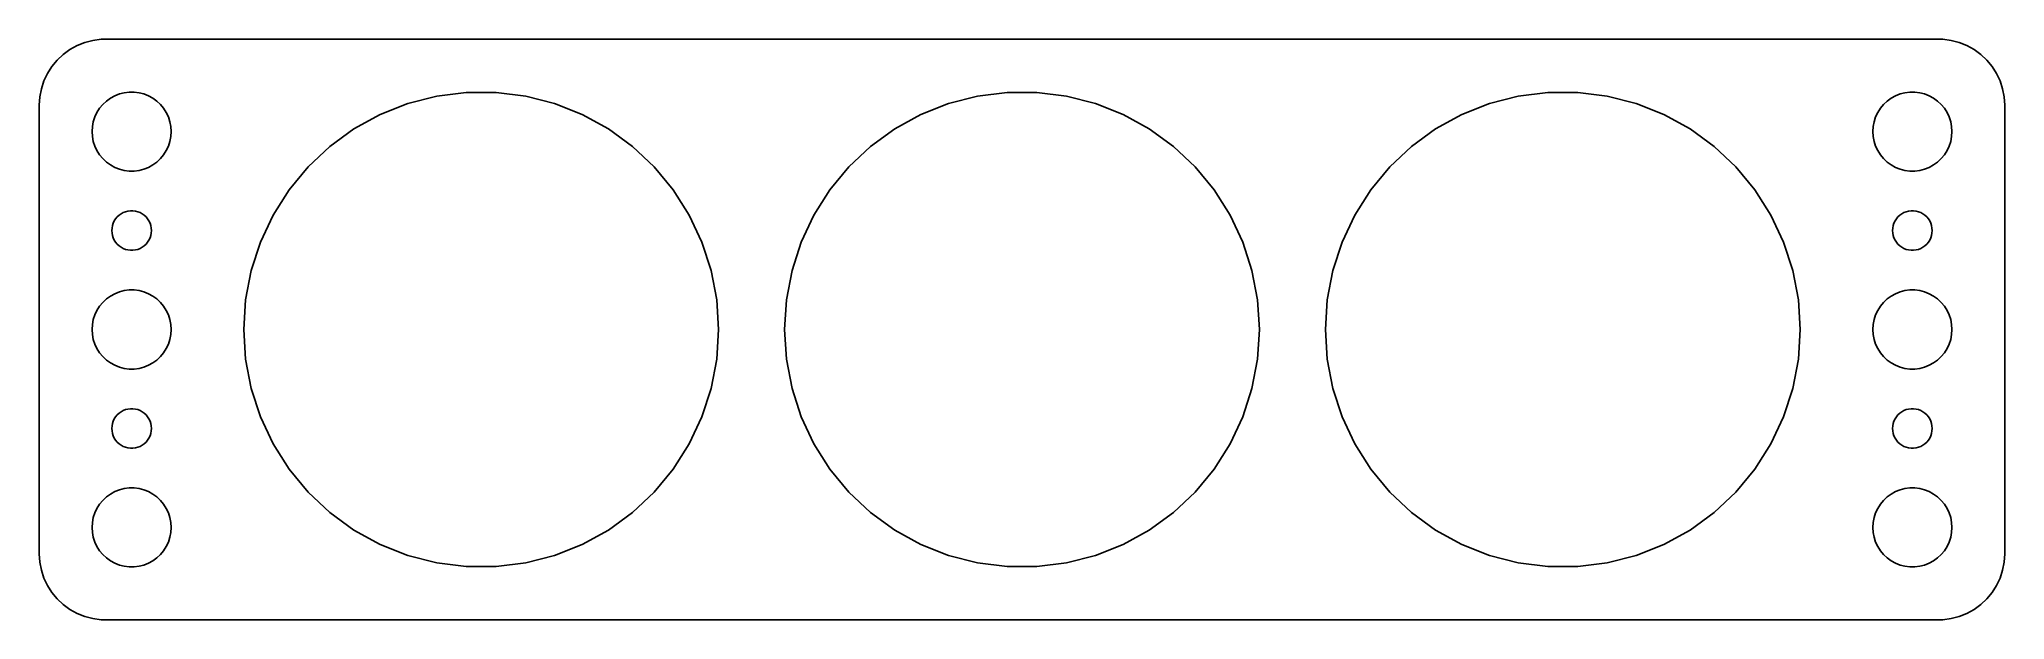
# Model space of a CAD drawing. Header units: metres. Extents: x -74 to 74, y -22 to 22.
import ezdxf

# ---------------------------------------------------------------- set-up
doc = ezdxf.new("R2010")
doc.units = ezdxf.units.M

msp = doc.modelspace()

# ---------------------------------------------------------------- linework, layer by layer
for p, q in [((-72.1791, 21.2216), (-72.6871, 20.8526)), ((-71.6289, 21.5241), (-72.1791, 21.2216)), ((-71.0451, 21.7553), (-71.6289, 21.5241)), ((-70.4369, 21.9114), (-71.0451, 21.7553)), ((-69.8139, 21.9901), (-70.4369, 21.9114)), ((69.8139, 21.9901), (-69.8139, 21.9901)), ((70.4369, 21.9114), (69.8139, 21.9901)), ((71.0451, 21.7553), (70.4369, 21.9114)), ((71.6289, 21.5241), (71.0451, 21.7553)), ((72.1791, 21.2216), (71.6289, 21.5241)), ((72.6871, 20.8526), (72.1791, 21.2216)), ((-73.8815, 19.4088), (-74.1489, 18.8406)), ((-73.5451, 19.9389), (-73.8815, 19.4088)), ((-73.1448, 20.4227), (-73.5451, 19.9389)), ((-72.6871, 20.8526), (-73.1448, 20.4227)), ((73.1448, 20.4227), (72.6871, 20.8526)), ((73.5451, 19.9389), (73.1448, 20.4227)), ((73.8815, 19.4088), (73.5451, 19.9389)), ((74.1489, 18.8406), (73.8815, 19.4088)), ((-74.3429, 18.2434), (-74.4606, 17.6267)), ((-74.1489, 18.8406), (-74.3429, 18.2434)), ((-68.427, 17.8532), (-68.0621, 17.9469)), ((-68.0621, 17.9469), (-67.6884, 17.9941)), ((-67.6884, 17.9941), (-67.3116, 17.9941)), ((-67.3116, 17.9941), (-66.9379, 17.9469)), ((-66.9379, 17.9469), (-66.573, 17.8532)), ((-44.3729, 17.6812), (-42.1302, 17.9645)), ((-42.1302, 17.9645), (-39.8698, 17.9645)), ((-39.8698, 17.9645), (-37.6271, 17.6812)), ((-3.37285, 17.6812), (-1.13022, 17.9645)), ((-1.13022, 17.9645), (1.13022, 17.9645)), ((1.13022, 17.9645), (3.37285, 17.6812)), ((37.6271, 17.6812), (39.8698, 17.9645)), ((39.8698, 17.9645), (42.1302, 17.9645)), ((42.1302, 17.9645), (44.3729, 17.6812)), ((66.573, 17.8532), (66.9379, 17.9469)), ((66.9379, 17.9469), (67.3116, 17.9941)), ((67.3116, 17.9941), (67.6884, 17.9941)), ((67.6884, 17.9941), (68.0621, 17.9469)), ((68.0621, 17.9469), (68.427, 17.8532)), ((74.3429, 18.2434), (74.1489, 18.8406)), ((74.4606, 17.6267), (74.3429, 18.2434)), ((-74.4606, 17.6267), (-74.5, 17)), ((-74.5, 17), (-74.5, -17)), ((-70.2893, 16.1044), (-70.1289, 16.4453)), ((-70.1289, 16.4453), (-69.927, 16.7634)), ((-69.927, 16.7634), (-69.6869, 17.0536)), ((-69.6869, 17.0536), (-69.4123, 17.3115)), ((-69.4123, 17.3115), (-69.1075, 17.533)), ((-69.1075, 17.533), (-68.7773, 17.7145)), ((-68.7773, 17.7145), (-68.427, 17.8532)), ((-66.573, 17.8532), (-66.2227, 17.7145)), ((-66.2227, 17.7145), (-65.8925, 17.533)), ((-65.8925, 17.533), (-65.5877, 17.3115)), ((-65.5877, 17.3115), (-65.3131, 17.0536)), ((-65.3131, 17.0536), (-65.073, 16.7634)), ((-65.073, 16.7634), (-64.8711, 16.4453)), ((-64.8711, 16.4453), (-64.7107, 16.1044)), ((-48.664, 16.2869), (-46.5623, 17.119)), ((-46.5623, 17.119), (-44.3729, 17.6812)), ((-37.6271, 17.6812), (-35.4377, 17.119)), ((-35.4377, 17.119), (-33.336, 16.2869)), ((-7.66402, 16.2869), (-5.5623, 17.119)), ((-5.5623, 17.119), (-3.37285, 17.6812)), ((3.37285, 17.6812), (5.5623, 17.119)), ((5.5623, 17.119), (7.66402, 16.2869)), ((33.336, 16.2869), (35.4377, 17.119)), ((35.4377, 17.119), (37.6271, 17.6812)), ((44.3729, 17.6812), (46.5623, 17.119)), ((46.5623, 17.119), (48.664, 16.2869)), ((64.7107, 16.1044), (64.8711, 16.4453)), ((64.8711, 16.4453), (65.073, 16.7634)), ((65.073, 16.7634), (65.3131, 17.0536)), ((65.3131, 17.0536), (65.5877, 17.3115)), ((65.5877, 17.3115), (65.8925, 17.533)), ((65.8925, 17.533), (66.2227, 17.7145)), ((66.2227, 17.7145), (66.573, 17.8532)), ((68.427, 17.8532), (68.7773, 17.7145)), ((68.7773, 17.7145), (69.1075, 17.533)), ((69.1075, 17.533), (69.4123, 17.3115)), ((69.4123, 17.3115), (69.6869, 17.0536)), ((69.6869, 17.0536), (69.927, 16.7634)), ((69.927, 16.7634), (70.1289, 16.4453)), ((70.1289, 16.4453), (70.2893, 16.1044)), ((74.5, 17), (74.4606, 17.6267)), ((74.5, -17), (74.5, 17)), ((-70.5, 15), (-70.4763, 15.376)), ((-70.4763, 14.624), (-70.5, 15)), ((-70.4763, 15.376), (-70.4057, 15.7461)), ((-70.4057, 15.7461), (-70.2893, 16.1044)), ((-64.7107, 16.1044), (-64.5943, 15.7461)), ((-64.5943, 15.7461), (-64.5237, 15.376)), ((-64.5237, 15.376), (-64.5, 15)), ((-64.5, 15), (-64.5237, 14.624)), ((-52.4736, 13.8692), (-50.6449, 15.1979)), ((-50.6449, 15.1979), (-48.664, 16.2869)), ((-33.336, 16.2869), (-31.3551, 15.1979)), ((-31.3551, 15.1979), (-29.5264, 13.8692)), ((-11.4736, 13.8692), (-9.64488, 15.1979)), ((-9.64488, 15.1979), (-7.66402, 16.2869)), ((7.66402, 16.2869), (9.64488, 15.1979)), ((9.64488, 15.1979), (11.4736, 13.8692)), ((29.5264, 13.8692), (31.3551, 15.1979)), ((31.3551, 15.1979), (33.336, 16.2869)), ((48.664, 16.2869), (50.6449, 15.1979)), ((50.6449, 15.1979), (52.4736, 13.8692)), ((64.5, 15), (64.5237, 15.376)), ((64.5237, 14.624), (64.5, 15)), ((64.5237, 15.376), (64.5943, 15.7461)), ((64.5943, 15.7461), (64.7107, 16.1044)), ((70.2893, 16.1044), (70.4057, 15.7461)), ((70.4057, 15.7461), (70.4763, 15.376)), ((70.4763, 15.376), (70.5, 15)), ((70.5, 15), (70.4763, 14.624)), ((-70.4057, 14.2539), (-70.4763, 14.624)), ((-70.2893, 13.8956), (-70.4057, 14.2539)), ((-70.1289, 13.5547), (-70.2893, 13.8956)), ((-69.927, 13.2366), (-70.1289, 13.5547)), ((-64.8711, 13.5547), (-65.073, 13.2366)), ((-64.7107, 13.8956), (-64.8711, 13.5547)), ((-64.5943, 14.2539), (-64.7107, 13.8956)), ((-64.5237, 14.624), (-64.5943, 14.2539)), ((-54.1214, 12.3218), (-52.4736, 13.8692)), ((-29.5264, 13.8692), (-27.8786, 12.3218)), ((-13.1214, 12.3218), (-11.4736, 13.8692)), ((11.4736, 13.8692), (13.1214, 12.3218)), ((27.8786, 12.3218), (29.5264, 13.8692)), ((52.4736, 13.8692), (54.1214, 12.3218)), ((64.5943, 14.2539), (64.5237, 14.624)), ((64.7107, 13.8956), (64.5943, 14.2539)), ((64.8711, 13.5547), (64.7107, 13.8956)), ((65.073, 13.2366), (64.8711, 13.5547)), ((70.1289, 13.5547), (69.927, 13.2366)), ((70.2893, 13.8956), (70.1289, 13.5547)), ((70.4057, 14.2539), (70.2893, 13.8956)), ((70.4763, 14.624), (70.4057, 14.2539)), ((-69.6869, 12.9464), (-69.927, 13.2366)), ((-69.4123, 12.6884), (-69.6869, 12.9464)), ((-69.1075, 12.467), (-69.4123, 12.6884)), ((-68.7773, 12.2855), (-69.1075, 12.467)), ((-68.427, 12.1468), (-68.7773, 12.2855)), ((-68.0621, 12.0531), (-68.427, 12.1468)), ((-67.6884, 12.0059), (-68.0621, 12.0531)), ((-67.3116, 12.0059), (-67.6884, 12.0059)), ((-66.9379, 12.0531), (-67.3116, 12.0059)), ((-66.573, 12.1468), (-66.9379, 12.0531)), ((-66.2227, 12.2855), (-66.573, 12.1468)), ((-65.8925, 12.467), (-66.2227, 12.2855)), ((-65.5877, 12.6884), (-65.8925, 12.467)), ((-65.3131, 12.9464), (-65.5877, 12.6884)), ((-65.073, 13.2366), (-65.3131, 12.9464)), ((-55.5623, 10.5801), (-54.1214, 12.3218)), ((-27.8786, 12.3218), (-26.4377, 10.5801)), ((-14.5623, 10.5801), (-13.1214, 12.3218)), ((13.1214, 12.3218), (14.5623, 10.5801)), ((26.4377, 10.5801), (27.8786, 12.3218)), ((54.1214, 12.3218), (55.5623, 10.5801)), ((65.3131, 12.9464), (65.073, 13.2366)), ((65.5877, 12.6884), (65.3131, 12.9464)), ((65.8925, 12.467), (65.5877, 12.6884)), ((66.2227, 12.2855), (65.8925, 12.467)), ((66.573, 12.1468), (66.2227, 12.2855)), ((66.9379, 12.0531), (66.573, 12.1468)), ((67.3116, 12.0059), (66.9379, 12.0531)), ((67.6884, 12.0059), (67.3116, 12.0059)), ((68.0621, 12.0531), (67.6884, 12.0059)), ((68.427, 12.1468), (68.0621, 12.0531)), ((68.7773, 12.2855), (68.427, 12.1468)), ((69.1075, 12.467), (68.7773, 12.2855)), ((69.4123, 12.6884), (69.1075, 12.467)), ((69.6869, 12.9464), (69.4123, 12.6884)), ((69.927, 13.2366), (69.6869, 12.9464)), ((-56.7735, 8.67155), (-55.5623, 10.5801)), ((-26.4377, 10.5801), (-25.2265, 8.67155)), ((-15.7735, 8.67155), (-14.5623, 10.5801)), ((14.5623, 10.5801), (15.7735, 8.67155)), ((25.2265, 8.67155), (26.4377, 10.5801)), ((55.5623, 10.5801), (56.7735, 8.67155)), ((-67.9635, 8.92657), (-67.7811, 8.97342)), ((-67.7811, 8.97342), (-67.5942, 8.99704)), ((-67.5942, 8.99704), (-67.4058, 8.99704)), ((-67.4058, 8.99704), (-67.2189, 8.97342)), ((-67.2189, 8.97342), (-67.0365, 8.92657)), ((67.0365, 8.92657), (67.2189, 8.97342)), ((67.2189, 8.97342), (67.4058, 8.99704)), ((67.4058, 8.99704), (67.5942, 8.99704)), ((67.5942, 8.99704), (67.7811, 8.97342)), ((67.7811, 8.97342), (67.9635, 8.92657)), ((-69, 7.5), (-68.9882, 7.68799)), ((-68.9882, 7.312), (-69, 7.5)), ((-68.9882, 7.68799), (-68.9529, 7.87303)), ((-68.9529, 7.87303), (-68.8947, 8.05219)), ((-68.8947, 8.05219), (-68.8145, 8.22263)), ((-68.8145, 8.22263), (-68.7135, 8.38167)), ((-68.7135, 8.38167), (-68.5934, 8.52681)), ((-68.5934, 8.52681), (-68.4561, 8.65576)), ((-68.4561, 8.65576), (-68.3037, 8.76648)), ((-68.3037, 8.76648), (-68.1387, 8.85724)), ((-68.1387, 8.85724), (-67.9635, 8.92657)), ((-67.0365, 8.92657), (-66.8613, 8.85724)), ((-66.8613, 8.85724), (-66.6963, 8.76648)), ((-66.6963, 8.76648), (-66.5439, 8.65576)), ((-66.5439, 8.65576), (-66.4065, 8.52681)), ((-66.4065, 8.52681), (-66.2865, 8.38167)), ((-66.2865, 8.38167), (-66.1855, 8.22263)), ((-66.1855, 8.22263), (-66.1053, 8.05219)), ((-66.1053, 8.05219), (-66.0471, 7.87303)), ((-66.0471, 7.87303), (-66.0118, 7.68799)), ((-66.0118, 7.68799), (-66, 7.5)), ((-66, 7.5), (-66.0118, 7.312)), ((-57.736, 6.62624), (-56.7735, 8.67155)), ((-25.2265, 8.67155), (-24.264, 6.62624)), ((-16.736, 6.62624), (-15.7735, 8.67155)), ((15.7735, 8.67155), (16.736, 6.62624)), ((24.264, 6.62624), (25.2265, 8.67155)), ((56.7735, 8.67155), (57.736, 6.62624)), ((66, 7.5), (66.0118, 7.68799)), ((66.0118, 7.312), (66, 7.5)), ((66.0118, 7.68799), (66.0471, 7.87303)), ((66.0471, 7.87303), (66.1053, 8.05219)), ((66.1053, 8.05219), (66.1855, 8.22263)), ((66.1855, 8.22263), (66.2865, 8.38167)), ((66.2865, 8.38167), (66.4065, 8.52681)), ((66.4065, 8.52681), (66.5439, 8.65576)), ((66.5439, 8.65576), (66.6963, 8.76648)), ((66.6963, 8.76648), (66.8613, 8.85724)), ((66.8613, 8.85724), (67.0365, 8.92657)), ((67.9635, 8.92657), (68.1387, 8.85724)), ((68.1387, 8.85724), (68.3037, 8.76648)), ((68.3037, 8.76648), (68.4561, 8.65576)), ((68.4561, 8.65576), (68.5934, 8.52681)), ((68.5934, 8.52681), (68.7135, 8.38167)), ((68.7135, 8.38167), (68.8145, 8.22263)), ((68.8145, 8.22263), (68.8947, 8.05219)), ((68.8947, 8.05219), (68.9529, 7.87303)), ((68.9529, 7.87303), (68.9882, 7.68799)), ((68.9882, 7.68799), (69, 7.5)), ((69, 7.5), (68.9882, 7.312)), ((-68.9529, 7.12695), (-68.9882, 7.312)), ((-68.8947, 6.9478), (-68.9529, 7.12695)), ((-68.8145, 6.77736), (-68.8947, 6.9478)), ((-68.7135, 6.61832), (-68.8145, 6.77736)), ((-68.5934, 6.47318), (-68.7135, 6.61832)), ((-68.4561, 6.34422), (-68.5934, 6.47318)), ((-68.3037, 6.23351), (-68.4561, 6.34422)), ((-68.1387, 6.14275), (-68.3037, 6.23351)), ((-67.9635, 6.07341), (-68.1387, 6.14275)), ((-67.7811, 6.02657), (-67.9635, 6.07341)), ((-67.5942, 6.00294), (-67.7811, 6.02657)), ((-67.4058, 6.00294), (-67.5942, 6.00294)), ((-67.2189, 6.02657), (-67.4058, 6.00294)), ((-67.0365, 6.07341), (-67.2189, 6.02657)), ((-66.8613, 6.14275), (-67.0365, 6.07341)), ((-66.6963, 6.23351), (-66.8613, 6.14275)), ((-66.5439, 6.34422), (-66.6963, 6.23351)), ((-66.4065, 6.47318), (-66.5439, 6.34422)), ((-66.2865, 6.61832), (-66.4065, 6.47318)), ((-66.1855, 6.77736), (-66.2865, 6.61832)), ((-66.1053, 6.9478), (-66.1855, 6.77736)), ((-66.0471, 7.12695), (-66.1053, 6.9478)), ((-66.0118, 7.312), (-66.0471, 7.12695)), ((-58.4345, 4.47641), (-57.736, 6.62624)), ((-24.264, 6.62624), (-23.5655, 4.47641)), ((-17.4345, 4.47641), (-16.736, 6.62624)), ((16.736, 6.62624), (17.4345, 4.47641)), ((23.5655, 4.47641), (24.264, 6.62624)), ((57.736, 6.62624), (58.4345, 4.47641)), ((66.0471, 7.12695), (66.0118, 7.312)), ((66.1053, 6.9478), (66.0471, 7.12695)), ((66.1855, 6.77736), (66.1053, 6.9478)), ((66.2865, 6.61832), (66.1855, 6.77736)), ((66.4065, 6.47318), (66.2865, 6.61832)), ((66.5439, 6.34422), (66.4065, 6.47318)), ((66.6963, 6.23351), (66.5439, 6.34422)), ((66.8613, 6.14275), (66.6963, 6.23351)), ((67.0365, 6.07341), (66.8613, 6.14275)), ((67.2189, 6.02657), (67.0365, 6.07341)), ((67.4058, 6.00294), (67.2189, 6.02657)), ((67.5942, 6.00294), (67.4058, 6.00294)), ((67.7811, 6.02657), (67.5942, 6.00294)), ((67.9635, 6.07341), (67.7811, 6.02657)), ((68.1387, 6.14275), (67.9635, 6.07341)), ((68.3037, 6.23351), (68.1387, 6.14275)), ((68.4561, 6.34422), (68.3037, 6.23351)), ((68.5934, 6.47318), (68.4561, 6.34422)), ((68.7135, 6.61832), (68.5934, 6.47318)), ((68.8145, 6.77736), (68.7135, 6.61832)), ((68.8947, 6.9478), (68.8145, 6.77736)), ((68.9529, 7.12695), (68.8947, 6.9478)), ((68.9882, 7.312), (68.9529, 7.12695)), ((-58.8581, 2.256), (-58.4345, 4.47641)), ((-23.5655, 4.47641), (-23.1419, 2.256)), ((-17.8581, 2.256), (-17.4345, 4.47641)), ((17.4345, 4.47641), (17.8581, 2.256)), ((23.1419, 2.256), (23.5655, 4.47641)), ((58.4345, 4.47641), (58.8581, 2.256)), ((-68.0621, 2.94685), (-67.6884, 2.99408)), ((-67.6884, 2.99408), (-67.3116, 2.99408)), ((-67.3116, 2.99408), (-66.9379, 2.94685)), ((66.9379, 2.94685), (67.3116, 2.99408)), ((67.3116, 2.99408), (67.6884, 2.99408)), ((67.6884, 2.99408), (68.0621, 2.94685)), ((-70.1289, 1.44525), (-69.927, 1.76335)), ((-69.927, 1.76335), (-69.6869, 2.05363)), ((-69.6869, 2.05363), (-69.4123, 2.31154)), ((-69.4123, 2.31154), (-69.1075, 2.53297)), ((-69.1075, 2.53297), (-68.7773, 2.71448)), ((-68.7773, 2.71448), (-68.427, 2.85316)), ((-68.427, 2.85316), (-68.0621, 2.94685)), ((-66.9379, 2.94685), (-66.573, 2.85316)), ((-66.573, 2.85316), (-66.2227, 2.71448)), ((-66.2227, 2.71448), (-65.8925, 2.53297)), ((-65.8925, 2.53297), (-65.5877, 2.31154)), ((-65.5877, 2.31154), (-65.3131, 2.05363)), ((-65.3131, 2.05363), (-65.073, 1.76335)), ((-65.073, 1.76335), (-64.8711, 1.44525)), ((-59, 0), (-58.8581, 2.256)), ((-23.1419, 2.256), (-23, 0)), ((-18, 0), (-17.8581, 2.256)), ((17.8581, 2.256), (18, 0)), ((23, 0), (23.1419, 2.256)), ((58.8581, 2.256), (59, 0)), ((64.8711, 1.44525), (65.073, 1.76335)), ((65.073, 1.76335), (65.3131, 2.05363)), ((65.3131, 2.05363), (65.5877, 2.31154)), ((65.5877, 2.31154), (65.8925, 2.53297)), ((65.8925, 2.53297), (66.2227, 2.71448)), ((66.2227, 2.71448), (66.573, 2.85316)), ((66.573, 2.85316), (66.9379, 2.94685)), ((68.0621, 2.94685), (68.427, 2.85316)), ((68.427, 2.85316), (68.7773, 2.71448)), ((68.7773, 2.71448), (69.1075, 2.53297)), ((69.1075, 2.53297), (69.4123, 2.31154)), ((69.4123, 2.31154), (69.6869, 2.05363)), ((69.6869, 2.05363), (69.927, 1.76335)), ((69.927, 1.76335), (70.1289, 1.44525)), ((-70.5, 0), (-70.4763, 0.37599)), ((-70.4763, -0.37599), (-70.5, 0)), ((-70.4763, 0.37599), (-70.4057, 0.74606)), ((-70.4057, 0.74606), (-70.2893, 1.10437)), ((-70.2893, 1.10437), (-70.1289, 1.44525)), ((-64.8711, 1.44525), (-64.7107, 1.10437)), ((-64.7107, 1.10437), (-64.5943, 0.74606)), ((-64.5943, 0.74606), (-64.5237, 0.37599)), ((-64.5237, 0.37599), (-64.5, 0)), ((-64.5, 0), (-64.5237, -0.37599)), ((-58.8581, -2.256), (-59, 0)), ((-23, 0), (-23.1419, -2.256)), ((-17.8581, -2.256), (-18, 0)), ((18, 0), (17.8581, -2.256)), ((23.1419, -2.256), (23, 0)), ((59, 0), (58.8581, -2.256)), ((64.5, 0), (64.5237, 0.37599)), ((64.5237, -0.37599), (64.5, 0)), ((64.5237, 0.37599), (64.5943, 0.74606)), ((64.5943, 0.74606), (64.7107, 1.10437)), ((64.7107, 1.10437), (64.8711, 1.44525)), ((70.1289, 1.44525), (70.2893, 1.10437)), ((70.2893, 1.10437), (70.4057, 0.74606)), ((70.4057, 0.74606), (70.4763, 0.37599)), ((70.4763, 0.37599), (70.5, 0)), ((70.5, 0), (70.4763, -0.37599)), ((-70.4057, -0.74606), (-70.4763, -0.37599)), ((-70.2893, -1.10437), (-70.4057, -0.74606)), ((-70.1289, -1.44525), (-70.2893, -1.10437)), ((-69.927, -1.76335), (-70.1289, -1.44525)), ((-64.8711, -1.44525), (-65.073, -1.76335)), ((-64.7107, -1.10437), (-64.8711, -1.44525)), ((-64.5943, -0.74606), (-64.7107, -1.10437)), ((-64.5237, -0.37599), (-64.5943, -0.74606)), ((64.5943, -0.74606), (64.5237, -0.37599)), ((64.7107, -1.10437), (64.5943, -0.74606)), ((64.8711, -1.44525), (64.7107, -1.10437)), ((65.073, -1.76335), (64.8711, -1.44525)), ((70.1289, -1.44525), (69.927, -1.76335)), ((70.2893, -1.10437), (70.1289, -1.44525)), ((70.4057, -0.74606), (70.2893, -1.10437)), ((70.4763, -0.37599), (70.4057, -0.74606)), ((-69.6869, -2.05363), (-69.927, -1.76335)), ((-69.4123, -2.31154), (-69.6869, -2.05363)), ((-69.1075, -2.53297), (-69.4123, -2.31154)), ((-68.7773, -2.71448), (-69.1075, -2.53297)), ((-68.427, -2.85316), (-68.7773, -2.71448)), ((-68.0621, -2.94685), (-68.427, -2.85316)), ((-67.6884, -2.99408), (-68.0621, -2.94685)), ((-66.9379, -2.94685), (-67.3116, -2.99408)), ((-66.573, -2.85316), (-66.9379, -2.94685)), ((-66.2227, -2.71448), (-66.573, -2.85316)), ((-65.8925, -2.53297), (-66.2227, -2.71448)), ((-65.5877, -2.31154), (-65.8925, -2.53297)), ((-65.3131, -2.05363), (-65.5877, -2.31154)), ((-65.073, -1.76335), (-65.3131, -2.05363)), ((-58.4345, -4.47641), (-58.8581, -2.256)), ((-23.1419, -2.256), (-23.5655, -4.47641)), ((-17.4345, -4.47641), (-17.8581, -2.256)), ((17.8581, -2.256), (17.4345, -4.47641)), ((23.5655, -4.47641), (23.1419, -2.256)), ((58.8581, -2.256), (58.4345, -4.47641)), ((65.3131, -2.05363), (65.073, -1.76335)), ((65.5877, -2.31154), (65.3131, -2.05363)), ((65.8925, -2.53297), (65.5877, -2.31154)), ((66.2227, -2.71448), (65.8925, -2.53297)), ((66.573, -2.85316), (66.2227, -2.71448)), ((66.9379, -2.94685), (66.573, -2.85316)), ((67.3116, -2.99408), (66.9379, -2.94685)), ((68.0621, -2.94685), (67.6884, -2.99408)), ((68.427, -2.85316), (68.0621, -2.94685)), ((68.7773, -2.71448), (68.427, -2.85316)), ((69.1075, -2.53297), (68.7773, -2.71448)), ((69.4123, -2.31154), (69.1075, -2.53297)), ((69.6869, -2.05363), (69.4123, -2.31154)), ((69.927, -1.76335), (69.6869, -2.05363)), ((-67.3116, -2.99408), (-67.6884, -2.99408)), ((67.6884, -2.99408), (67.3116, -2.99408)), ((-57.736, -6.62624), (-58.4345, -4.47641)), ((-23.5655, -4.47641), (-24.264, -6.62624)), ((-16.736, -6.62624), (-17.4345, -4.47641)), ((17.4345, -4.47641), (16.736, -6.62624)), ((24.264, -6.62624), (23.5655, -4.47641)), ((58.4345, -4.47641), (57.736, -6.62624)), ((-69, -7.5), (-68.9882, -7.312)), ((-68.9882, -7.312), (-68.9529, -7.12695)), ((-68.9529, -7.12695), (-68.8947, -6.9478)), ((-68.8947, -6.9478), (-68.8145, -6.77736)), ((-68.8145, -6.77736), (-68.7135, -6.61832)), ((-68.7135, -6.61832), (-68.5934, -6.47318)), ((-68.5934, -6.47318), (-68.4561, -6.34422)), ((-68.4561, -6.34422), (-68.3037, -6.23351)), ((-68.3037, -6.23351), (-68.1387, -6.14275)), ((-68.1387, -6.14275), (-67.9635, -6.07341)), ((-67.9635, -6.07341), (-67.7811, -6.02657)), ((-67.7811, -6.02657), (-67.5942, -6.00294)), ((-67.5942, -6.00294), (-67.4058, -6.00294)), ((-67.4058, -6.00294), (-67.2189, -6.02657)), ((-67.2189, -6.02657), (-67.0365, -6.07341)), ((-67.0365, -6.07341), (-66.8613, -6.14275)), ((-66.8613, -6.14275), (-66.6963, -6.23351)), ((-66.6963, -6.23351), (-66.5439, -6.34422)), ((-66.5439, -6.34422), (-66.4065, -6.47318)), ((-66.4065, -6.47318), (-66.2865, -6.61832)), ((-66.2865, -6.61832), (-66.1855, -6.77736)), ((-66.1855, -6.77736), (-66.1053, -6.9478)), ((-66.1053, -6.9478), (-66.0471, -7.12695)), ((-66.0471, -7.12695), (-66.0118, -7.312)), ((-66.0118, -7.312), (-66, -7.5)), ((-56.7735, -8.67155), (-57.736, -6.62624)), ((-24.264, -6.62624), (-25.2265, -8.67155)), ((-15.7735, -8.67155), (-16.736, -6.62624)), ((16.736, -6.62624), (15.7735, -8.67155)), ((25.2265, -8.67155), (24.264, -6.62624)), ((57.736, -6.62624), (56.7735, -8.67155)), ((66, -7.5), (66.0118, -7.312)), ((66.0118, -7.312), (66.0471, -7.12695)), ((66.0471, -7.12695), (66.1053, -6.9478)), ((66.1053, -6.9478), (66.1855, -6.77736)), ((66.1855, -6.77736), (66.2865, -6.61832)), ((66.2865, -6.61832), (66.4065, -6.47318)), ((66.4065, -6.47318), (66.5439, -6.34422)), ((66.5439, -6.34422), (66.6963, -6.23351)), ((66.6963, -6.23351), (66.8613, -6.14275)), ((66.8613, -6.14275), (67.0365, -6.07341)), ((67.0365, -6.07341), (67.2189, -6.02657)), ((67.2189, -6.02657), (67.4058, -6.00294)), ((67.4058, -6.00294), (67.5942, -6.00294)), ((67.5942, -6.00294), (67.7811, -6.02657)), ((67.7811, -6.02657), (67.9635, -6.07341)), ((67.9635, -6.07341), (68.1387, -6.14275)), ((68.1387, -6.14275), (68.3037, -6.23351)), ((68.3037, -6.23351), (68.4561, -6.34422)), ((68.4561, -6.34422), (68.5934, -6.47318)), ((68.5934, -6.47318), (68.7135, -6.61832)), ((68.7135, -6.61832), (68.8145, -6.77736)), ((68.8145, -6.77736), (68.8947, -6.9478)), ((68.8947, -6.9478), (68.9529, -7.12695)), ((68.9529, -7.12695), (68.9882, -7.312)), ((68.9882, -7.312), (69, -7.5)), ((-68.9882, -7.68799), (-69, -7.5)), ((-68.9529, -7.87303), (-68.9882, -7.68799)), ((-68.8947, -8.05219), (-68.9529, -7.87303)), ((-68.8145, -8.22263), (-68.8947, -8.05219)), ((-68.7135, -8.38167), (-68.8145, -8.22263)), ((-68.5934, -8.52681), (-68.7135, -8.38167)), ((-68.4561, -8.65576), (-68.5934, -8.52681)), ((-68.3037, -8.76648), (-68.4561, -8.65576)), ((-68.1387, -8.85724), (-68.3037, -8.76648)), ((-67.9635, -8.92657), (-68.1387, -8.85724)), ((-67.7811, -8.97342), (-67.9635, -8.92657)), ((-67.0365, -8.92657), (-67.2189, -8.97342)), ((-66.8613, -8.85724), (-67.0365, -8.92657)), ((-66.6963, -8.76648), (-66.8613, -8.85724)), ((-66.5439, -8.65576), (-66.6963, -8.76648)), ((-66.4065, -8.52681), (-66.5439, -8.65576)), ((-66.2865, -8.38167), (-66.4065, -8.52681)), ((-66.1855, -8.22263), (-66.2865, -8.38167)), ((-66.1053, -8.05219), (-66.1855, -8.22263)), ((-66.0471, -7.87303), (-66.1053, -8.05219)), ((-66.0118, -7.68799), (-66.0471, -7.87303)), ((-66, -7.5), (-66.0118, -7.68799)), ((-55.5623, -10.5801), (-56.7735, -8.67155)), ((-25.2265, -8.67155), (-26.4377, -10.5801)), ((-14.5623, -10.5801), (-15.7735, -8.67155)), ((15.7735, -8.67155), (14.5623, -10.5801)), ((26.4377, -10.5801), (25.2265, -8.67155)), ((56.7735, -8.67155), (55.5623, -10.5801)), ((66.0118, -7.68799), (66, -7.5)), ((66.0471, -7.87303), (66.0118, -7.68799)), ((66.1053, -8.05219), (66.0471, -7.87303)), ((66.1855, -8.22263), (66.1053, -8.05219)), ((66.2865, -8.38167), (66.1855, -8.22263)), ((66.4065, -8.52681), (66.2865, -8.38167)), ((66.5439, -8.65576), (66.4065, -8.52681)), ((66.6963, -8.76648), (66.5439, -8.65576)), ((66.8613, -8.85724), (66.6963, -8.76648)), ((67.0365, -8.92657), (66.8613, -8.85724)), ((67.2189, -8.97342), (67.0365, -8.92657)), ((67.9635, -8.92657), (67.7811, -8.97342)), ((68.1387, -8.85724), (67.9635, -8.92657)), ((68.3037, -8.76648), (68.1387, -8.85724)), ((68.4561, -8.65576), (68.3037, -8.76648)), ((68.5934, -8.52681), (68.4561, -8.65576)), ((68.7135, -8.38167), (68.5934, -8.52681)), ((68.8145, -8.22263), (68.7135, -8.38167)), ((68.8947, -8.05219), (68.8145, -8.22263)), ((68.9529, -7.87303), (68.8947, -8.05219)), ((68.9882, -7.68799), (68.9529, -7.87303)), ((69, -7.5), (68.9882, -7.68799)), ((-67.5942, -8.99704), (-67.7811, -8.97342)), ((-67.4058, -8.99704), (-67.5942, -8.99704)), ((-67.2189, -8.97342), (-67.4058, -8.99704)), ((67.4058, -8.99704), (67.2189, -8.97342)), ((67.5942, -8.99704), (67.4058, -8.99704)), ((67.7811, -8.97342), (67.5942, -8.99704)), ((-54.1214, -12.3218), (-55.5623, -10.5801)), ((-26.4377, -10.5801), (-27.8786, -12.3218)), ((-13.1214, -12.3218), (-14.5623, -10.5801)), ((14.5623, -10.5801), (13.1214, -12.3218)), ((27.8786, -12.3218), (26.4377, -10.5801)), ((55.5623, -10.5801), (54.1214, -12.3218)), ((-70.1289, -13.5547), (-69.927, -13.2366)), ((-69.927, -13.2366), (-69.6869, -12.9464)), ((-69.6869, -12.9464), (-69.4123, -12.6884)), ((-69.4123, -12.6884), (-69.1075, -12.467)), ((-69.1075, -12.467), (-68.7773, -12.2855)), ((-68.7773, -12.2855), (-68.427, -12.1468)), ((-68.427, -12.1468), (-68.0621, -12.0531)), ((-68.0621, -12.0531), (-67.6884, -12.0059)), ((-67.6884, -12.0059), (-67.3116, -12.0059)), ((-67.3116, -12.0059), (-66.9379, -12.0531)), ((-66.9379, -12.0531), (-66.573, -12.1468)), ((-66.573, -12.1468), (-66.2227, -12.2855)), ((-66.2227, -12.2855), (-65.8925, -12.467)), ((-65.8925, -12.467), (-65.5877, -12.6884)), ((-65.5877, -12.6884), (-65.3131, -12.9464)), ((-65.3131, -12.9464), (-65.073, -13.2366)), ((-65.073, -13.2366), (-64.8711, -13.5547)), ((-52.4736, -13.8692), (-54.1214, -12.3218)), ((-27.8786, -12.3218), (-29.5264, -13.8692)), ((-11.4736, -13.8692), (-13.1214, -12.3218)), ((13.1214, -12.3218), (11.4736, -13.8692)), ((29.5264, -13.8692), (27.8786, -12.3218)), ((54.1214, -12.3218), (52.4736, -13.8692)), ((64.8711, -13.5547), (65.073, -13.2366)), ((65.073, -13.2366), (65.3131, -12.9464)), ((65.3131, -12.9464), (65.5877, -12.6884)), ((65.5877, -12.6884), (65.8925, -12.467)), ((65.8925, -12.467), (66.2227, -12.2855)), ((66.2227, -12.2855), (66.573, -12.1468)), ((66.573, -12.1468), (66.9379, -12.0531)), ((66.9379, -12.0531), (67.3116, -12.0059)), ((67.3116, -12.0059), (67.6884, -12.0059)), ((67.6884, -12.0059), (68.0621, -12.0531)), ((68.0621, -12.0531), (68.427, -12.1468)), ((68.427, -12.1468), (68.7773, -12.2855)), ((68.7773, -12.2855), (69.1075, -12.467)), ((69.1075, -12.467), (69.4123, -12.6884)), ((69.4123, -12.6884), (69.6869, -12.9464)), ((69.6869, -12.9464), (69.927, -13.2366)), ((69.927, -13.2366), (70.1289, -13.5547)), ((-70.5, -15), (-70.4763, -14.624)), ((-70.4763, -14.624), (-70.4057, -14.2539)), ((-70.4057, -14.2539), (-70.2893, -13.8956)), ((-70.2893, -13.8956), (-70.1289, -13.5547)), ((-64.8711, -13.5547), (-64.7107, -13.8956)), ((-64.7107, -13.8956), (-64.5943, -14.2539)), ((-64.5943, -14.2539), (-64.5237, -14.624)), ((-64.5237, -14.624), (-64.5, -15)), ((-50.6449, -15.1979), (-52.4736, -13.8692)), ((-29.5264, -13.8692), (-31.3551, -15.1979)), ((-9.64488, -15.1979), (-11.4736, -13.8692)), ((11.4736, -13.8692), (9.64488, -15.1979)), ((31.3551, -15.1979), (29.5264, -13.8692)), ((52.4736, -13.8692), (50.6449, -15.1979)), ((64.5, -15), (64.5237, -14.624)), ((64.5237, -14.624), (64.5943, -14.2539)), ((64.5943, -14.2539), (64.7107, -13.8956)), ((64.7107, -13.8956), (64.8711, -13.5547)), ((70.1289, -13.5547), (70.2893, -13.8956)), ((70.2893, -13.8956), (70.4057, -14.2539)), ((70.4057, -14.2539), (70.4763, -14.624)), ((70.4763, -14.624), (70.5, -15)), ((-70.4763, -15.376), (-70.5, -15)), ((-70.4057, -15.7461), (-70.4763, -15.376)), ((-70.2893, -16.1044), (-70.4057, -15.7461)), ((-70.1289, -16.4453), (-70.2893, -16.1044)), ((-64.7107, -16.1044), (-64.8711, -16.4453)), ((-64.5943, -15.7461), (-64.7107, -16.1044)), ((-64.5237, -15.376), (-64.5943, -15.7461)), ((-64.5, -15), (-64.5237, -15.376)), ((-48.664, -16.2869), (-50.6449, -15.1979)), ((-46.5623, -17.119), (-48.664, -16.2869)), ((-33.336, -16.2869), (-35.4377, -17.119)), ((-31.3551, -15.1979), (-33.336, -16.2869)), ((-7.66402, -16.2869), (-9.64488, -15.1979)), ((-5.5623, -17.119), (-7.66402, -16.2869)), ((7.66402, -16.2869), (5.5623, -17.119)), ((9.64488, -15.1979), (7.66402, -16.2869)), ((33.336, -16.2869), (31.3551, -15.1979)), ((35.4377, -17.119), (33.336, -16.2869)), ((48.664, -16.2869), (46.5623, -17.119)), ((50.6449, -15.1979), (48.664, -16.2869)), ((64.5237, -15.376), (64.5, -15)), ((64.5943, -15.7461), (64.5237, -15.376)), ((64.7107, -16.1044), (64.5943, -15.7461)), ((64.8711, -16.4453), (64.7107, -16.1044)), ((70.2893, -16.1044), (70.1289, -16.4453)), ((70.4057, -15.7461), (70.2893, -16.1044)), ((70.4763, -15.376), (70.4057, -15.7461)), ((70.5, -15), (70.4763, -15.376)), ((-74.5, -17), (-74.4606, -17.6267)), ((-74.4606, -17.6267), (-74.3429, -18.2434)), ((-69.927, -16.7634), (-70.1289, -16.4453)), ((-69.6869, -17.0536), (-69.927, -16.7634)), ((-69.4123, -17.3115), (-69.6869, -17.0536)), ((-69.1075, -17.533), (-69.4123, -17.3115)), ((-68.7773, -17.7145), (-69.1075, -17.533)), ((-68.427, -17.8532), (-68.7773, -17.7145)), ((-68.0621, -17.9469), (-68.427, -17.8532)), ((-66.573, -17.8532), (-66.9379, -17.9469)), ((-66.2227, -17.7145), (-66.573, -17.8532)), ((-65.8925, -17.533), (-66.2227, -17.7145)), ((-65.5877, -17.3115), (-65.8925, -17.533)), ((-65.3131, -17.0536), (-65.5877, -17.3115)), ((-65.073, -16.7634), (-65.3131, -17.0536)), ((-64.8711, -16.4453), (-65.073, -16.7634)), ((-44.3729, -17.6812), (-46.5623, -17.119)), ((-42.1302, -17.9645), (-44.3729, -17.6812)), ((-37.6271, -17.6812), (-39.8698, -17.9645)), ((-35.4377, -17.119), (-37.6271, -17.6812)), ((-3.37285, -17.6812), (-5.5623, -17.119)), ((-1.13022, -17.9645), (-3.37285, -17.6812)), ((3.37285, -17.6812), (1.13022, -17.9645)), ((5.5623, -17.119), (3.37285, -17.6812)), ((37.6271, -17.6812), (35.4377, -17.119)), ((39.8698, -17.9645), (37.6271, -17.6812)), ((44.3729, -17.6812), (42.1302, -17.9645)), ((46.5623, -17.119), (44.3729, -17.6812)), ((65.073, -16.7634), (64.8711, -16.4453)), ((65.3131, -17.0536), (65.073, -16.7634)), ((65.5877, -17.3115), (65.3131, -17.0536)), ((65.8925, -17.533), (65.5877, -17.3115)), ((66.2227, -17.7145), (65.8925, -17.533)), ((66.573, -17.8532), (66.2227, -17.7145)), ((66.9379, -17.9469), (66.573, -17.8532)), ((68.427, -17.8532), (68.0621, -17.9469)), ((68.7773, -17.7145), (68.427, -17.8532)), ((69.1075, -17.533), (68.7773, -17.7145)), ((69.4123, -17.3115), (69.1075, -17.533)), ((69.6869, -17.0536), (69.4123, -17.3115)), ((69.927, -16.7634), (69.6869, -17.0536)), ((70.1289, -16.4453), (69.927, -16.7634)), ((74.3429, -18.2434), (74.4606, -17.6267)), ((74.4606, -17.6267), (74.5, -17)), ((-74.3429, -18.2434), (-74.1489, -18.8406)), ((-74.1489, -18.8406), (-73.8815, -19.4088)), ((-67.6884, -17.9941), (-68.0621, -17.9469)), ((-67.3116, -17.9941), (-67.6884, -17.9941)), ((-66.9379, -17.9469), (-67.3116, -17.9941)), ((-39.8698, -17.9645), (-42.1302, -17.9645)), ((1.13022, -17.9645), (-1.13022, -17.9645)), ((42.1302, -17.9645), (39.8698, -17.9645)), ((67.3116, -17.9941), (66.9379, -17.9469)), ((67.6884, -17.9941), (67.3116, -17.9941)), ((68.0621, -17.9469), (67.6884, -17.9941)), ((73.8815, -19.4088), (74.1489, -18.8406)), ((74.1489, -18.8406), (74.3429, -18.2434)), ((-73.8815, -19.4088), (-73.5451, -19.9389)), ((-73.5451, -19.9389), (-73.1448, -20.4227)), ((-73.1448, -20.4227), (-72.6871, -20.8526)), ((-72.6871, -20.8526), (-72.1791, -21.2216)), ((72.1791, -21.2216), (72.6871, -20.8526)), ((72.6871, -20.8526), (73.1448, -20.4227)), ((73.1448, -20.4227), (73.5451, -19.9389)), ((73.5451, -19.9389), (73.8815, -19.4088)), ((-72.1791, -21.2216), (-71.6289, -21.5241)), ((-71.6289, -21.5241), (-71.0451, -21.7553)), ((-71.0451, -21.7553), (-70.4369, -21.9114)), ((-70.4369, -21.9114), (-69.8139, -21.9901)), ((-69.8139, -21.9901), (69.8139, -21.9901)), ((69.8139, -21.9901), (70.4369, -21.9114)), ((70.4369, -21.9114), (71.0451, -21.7553)), ((71.0451, -21.7553), (71.6289, -21.5241)), ((71.6289, -21.5241), (72.1791, -21.2216))]:
    msp.add_line(p, q)

doc.saveas('drawing.dxf')
